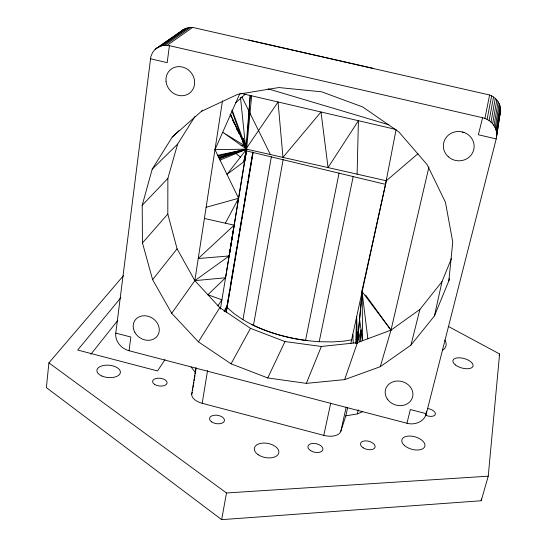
<?xml version="1.0" encoding="UTF-8"?>
<svg xmlns="http://www.w3.org/2000/svg" width="547" height="547" viewBox="0 0 547 547"><rect width="100%" height="100%" fill="white"/><g stroke="black" fill="none" stroke-linecap="round" stroke-linejoin="round"><path stroke-width="0.82" d="M451.494 258.382L442.01 281.63L419.884 309.445L390.996 330.135L357.417 342.648L321.342 346.47L284.987 341.56L250.478 328.35L219.819 307.653L194.835 280.638L177.078 248.817L167.806 214.034L167.867 178.377L177.597 144.141L194.937 116.552M220.4 309.055L221.932 299.811L207.881 294.744L225.555 277.773L246.547 149.269M243.176 143.403L243.442 138.637M357.109 174.158L358.415 120.709L328.05 167.587L321 111.991L282.963 157.392L278.054 101.981L245.794 149.228L240.482 97.359M360.767 341.383L361.102 330.026L357.417 342.648L344.644 379.618L306.354 383.365L267.75 377.95L231.066 363.83L198.417 341.861L171.71 313.287L152.613 279.681L142.466 242.95L142.199 205.303L152.21 169.146L172.264 137.017L178.992 130.61M355.714 343.619L356.658 316.713L357.417 342.648L362.217 291.448L386.681 179.095M496.621 136.654L500.614 109.94C500.491 103.28 495.821 97.202 489.606 94.987L192.667 27.405L188.53 27.576L182.937 29.88L155.198 49.257L152.524 52.587L150.849 56.594L115.766 333.116C114.856 341.28 121.379 348.781 129.051 350.73L406.954 423.241C414.53 425.45 424.246 421.833 426.318 413.689L496.211 138.904L500.614 109.94M243.873 144.511L244.065 140.367M244.7 144.34L244.441 141.885L244.885 145.584M356.37 343.543L357.102 331.735M356.808 343.584L357.273 337.69M418.045 153.632L386.346 180.77L245.863 149.003L250.218 95.493L246.718 147.745L251.668 95.834M243.688 138.801L243.347 142.699L242.991 141.194M357.047 343.543L357.348 340.166L357.444 343.407M357.417 342.648L362.121 291.66L350.825 343.448M123.431 275.688L48.895 362.88L46.386 387.618L221.665 519.65L481.203 500.744L488.232 476.191L499.596 353.971L448.567 326.559M481.203 500.744L481.374 499.049M344.644 379.618L380.281 366.695L410.947 345.109L434.441 315.934L448.848 280.823L452.759 242.041L445.456 202.287L427.104 164.579L398.838 131.916L362.743 106.986L321.657 91.814L278.861 87.547L237.74 94.337L201.371 111.356L172.264 137.017M217.884 305.855L221.932 299.811L246.724 149.242M129.051 350.73L130.863 337.02L115.766 333.116M156.866 47.917L162.801 45.483L169.426 45.674L167.184 62.645L150.425 58.761M359.536 341.848L361.102 330.026M244.953 147.984L245.692 145.782L245.2 146.07L222.684 132.265L246.629 149.167L226.978 174.363L244.646 161.228L246.629 149.167L232.051 109.981M222.479 100.887L194.835 280.638L171.71 313.287M233.138 230.677L229.2 255.955L194.835 280.638L225.555 277.773M243.9 161.591L244.557 157.372M191.703 394.278L195.97 367.529M192.585 390.62L192.852 388.951M193.118 387.283L193.378 385.614M193.645 383.946L193.912 382.278M194.178 380.609L194.445 378.941M194.711 377.273L194.978 375.604M195.245 373.936L195.511 372.268M195.778 370.599L196.045 368.931M234.171 225.179L229.2 255.955L198.233 258.54L234.171 225.179L204.393 218.465M496.717 134.371L496.505 132.087L500.416 107.793M347.66 407.563L345.813 415.857L340.822 431.316A14.81 8.137 12.8 0 1 323.79 435.364L202.185 403.303L207.573 370.483M496.505 132.087L495.972 129.851L499.924 105.694M226.253 310.334L228.653 296.023M228.933 294.341L229.214 292.659M229.494 290.97L229.781 289.288M230.061 287.606L230.342 285.924M230.622 284.235L234.15 263.189M234.431 261.507L234.711 259.825M234.998 258.143L236.83 247.196M237.111 245.514L237.391 243.832M237.678 242.143L237.959 240.461M238.239 238.779L238.519 237.097M238.807 235.408L239.087 233.726M239.367 232.044L241.2 221.097M241.487 219.415L241.767 217.733M242.047 216.051L242.328 214.362M242.615 212.68L242.895 210.998M243.176 209.316L243.456 207.628M243.743 205.945L244.024 204.263M244.304 202.581L246.704 188.264M246.984 186.582L247.265 184.9M247.552 183.218L247.832 181.536M248.112 179.847L248.393 178.165M248.68 176.483L252.201 155.437M252.488 153.748L252.769 152.066M253.008 152.216L226.171 312.385M226.321 311.975L252.994 152.893M495.972 129.851L495.138 127.697L499.151 103.67M495.138 127.697L494.016 125.66L498.105 101.763M351.871 339.803L343.783 341.143L332.692 341.923L319.209 341.718C292.645 339.947 266.04 333.232 242.964 319.701L271.353 156.75M494.016 125.66L492.628 123.779L496.813 99.998M307.387 340.631C288.782 338.306 270.478 333.308 253.452 325.397L283.202 159.211M221.665 519.65L226.479 492.97L48.895 362.88M492.628 123.779L490.987 122.084L495.281 98.419M490.987 122.084L489.127 120.607L493.551 97.038M244.865 159.615L246.519 150.938L385.526 184.353L362.121 290.225L362.141 293.903M244.646 161.228L245.753 155.567M489.127 120.607L487.09 119.376L491.65 95.889M305.541 340.46L339.078 172.989M425.723 415.447L426.557 411.269M487.09 119.376L484.895 118.405L489.606 94.987M319.209 341.718L353.218 176.442M448.848 280.823L449.367 278.32M323.79 435.364L330.757 402.995M434.441 315.934L442.01 281.63M340.822 431.316L346.183 407.159M243.777 161.878L246.629 149.167L214.985 149.625L239.73 93.858M245.042 145.748L245.268 144.75M345.813 415.857L357.362 413.908L358.299 409.751M385.526 184.353L396.096 129.495L240.783 93.291M428.93 166.985L390.996 330.135L380.281 366.695M406.954 423.241L410.346 409.559L426.318 413.689M169.426 45.674L482.591 117.721L478.372 134.767L496.211 138.904M410.947 345.109L419.884 309.445M499.691 115.376L500.526 112.087M246.054 147.875L245.459 149.01L245.863 149.003L245.596 147.43L247.018 149.256L245.09 156.018M244.837 157.139L246.519 150.938M499.137 355.612L499.596 353.971M245.124 147.273L245.206 147.82L245.268 146.999M244.81 145.133L245.111 144.305M244.571 142.89L244.796 142.316M306.354 383.365L321.342 346.47M267.75 377.95L284.987 341.56M225.371 223.197L238.581 198.281L214.985 149.625M231.066 363.83L250.478 328.35M224.079 311.222L227.367 305.253M224.393 311.667L227.019 307.352L233.986 313.575L242.964 319.701M198.417 341.861L219.819 307.653M245.569 145.488L245.2 146.07L241.015 145.208M165.03 359.605L157.536 370.934L77.695 350.039L120.839 297.677M152.613 279.681L177.078 248.817M90.836 354.299L117.796 320.405M142.466 242.95L167.806 214.034M179.99 32.622L182.937 29.88M142.199 205.303L167.867 178.377M152.21 169.146L177.597 144.141M201.371 111.356L202.575 110.207M235.819 102.686L245.138 94.31M167.204 45.312L192.667 27.405M164.982 45.251L190.582 27.35M162.801 45.483L188.53 27.576M160.695 46.016L186.554 28.082M155.198 49.257L184.681 28.854M219.491 158.917L240.201 150.972L247.018 149.256M220.065 160.1L246.629 149.167L217.733 155.293M357.362 413.908L362.729 411.686M245.022 149.769L219.094 158.104L233.747 152.784L237.877 152.066M218.581 157.051L246.629 149.167L218.075 155.998M206.11 207.299L238.581 198.281M245.118 147.075L245.842 146.931L244.208 145.276M245.876 146.234L245.288 146.275L230.499 114.658M226.479 492.97L488.232 476.191M248.516 39.999L373.663 68.471M482.591 117.721L484.895 118.405M268.078 88.84L388.808 124.778M251.784 324.501L253.452 325.397M246.047 146.719L245.288 146.275L246.013 147.136L245.637 147.205L245.186 146.644M236.01 153.502L240.393 157.16M245.049 147.512L245.712 148.21M191.067 366.928L195.751 372.979M365.608 295.045L390.996 330.135L362.121 291.66M270.396 154.555L241.911 96.881M230.061 114.316L231.477 117.42M232.181 118.972L234.649 124.408M236.407 128.292L237.466 130.617M230.485 114.138L239.005 133.673M231.949 111.062L243.36 143.116M245.589 148.134L245.863 149.003L244.899 142.979M353.027 336.398L352.733 334.716L353.266 343.037M359.591 319.386L362.613 340.699L362.135 292.214L367.844 338.75M362.121 290.225L362.217 291.448M427.433 408.486A7.09 3.638 15.8 0 1 435.385 414.188A7.09 3.638 15.8 0 1 426.058 415.399M444.875 340.084A28.376 13.073 14.4 0 1 442.639 350.189M202.185 403.303A14.666 7.938 8.4 0 1 192.318 392.281M463.965 132.408A14.284 13.696 6 0 1 462.502 132.142M101.927 376.028A11.774 6.181 5.2 0 0 120.354 372.692A11.774 6.181 5.2 0 0 103.698 365.444A11.774 6.181 5.2 0 0 101.927 376.028M258.252 454.762A12.424 7.173 10.8 0 0 278.567 453.6A12.424 7.173 10.8 0 0 262.963 443.091A12.424 7.173 10.8 0 0 258.252 454.762M404.363 445.422A11.911 6.427 15.9 0 0 424.192 447.542A11.911 6.427 15.9 0 0 411.57 436.157A11.911 6.427 15.9 0 0 404.363 445.422M154.589 384.384A7.316 3.897 6.8 0 0 166.828 383.816A7.316 3.897 6.8 0 0 158.11 378.175A7.316 3.897 6.8 0 0 154.589 384.384M310.505 450.571A7.644 4.335 12.7 0 0 322.798 449.901A7.644 4.335 12.7 0 0 312.939 443.432A7.644 4.335 12.7 0 0 310.505 450.571M211.716 421.942A7.555 4.219 8.8 0 0 224.243 421.34A7.555 4.219 8.8 0 0 215.046 415.173A7.555 4.219 8.8 0 0 211.716 421.942M363.235 447.856A7.528 4.171 14.5 0 0 375.092 447.207A7.528 4.171 14.5 0 0 365.081 440.875A7.528 4.171 14.5 0 0 363.235 447.856M455.398 364.931A10.42 4.868 15.8 0 0 472.581 366.969A10.42 4.868 15.8 0 0 461.039 357.929A10.42 4.868 15.8 0 0 455.398 364.931M166.049 81.585A15.131 13.764 49.5 0 0 188.92 93.599A15.131 13.764 49.5 0 0 185.932 68.375A15.131 13.764 49.5 0 0 166.049 81.585M448.205 156.681A15.412 14.639 9 0 0 473.729 149.728A15.412 14.639 9 0 0 454.297 132.053A15.412 14.639 9 0 0 448.205 156.681M134.781 332.214A13.654 11.61 34.1 0 0 157.365 335.947A13.654 11.61 34.1 0 0 146.589 315.934A13.654 11.61 34.1 0 0 134.781 332.214M387.379 399.146A14.037 12.143 17.2 0 0 411.399 399.823A14.037 12.143 17.2 0 0 398.346 381.013A14.037 12.143 17.2 0 0 387.379 399.146"/></g></svg>
